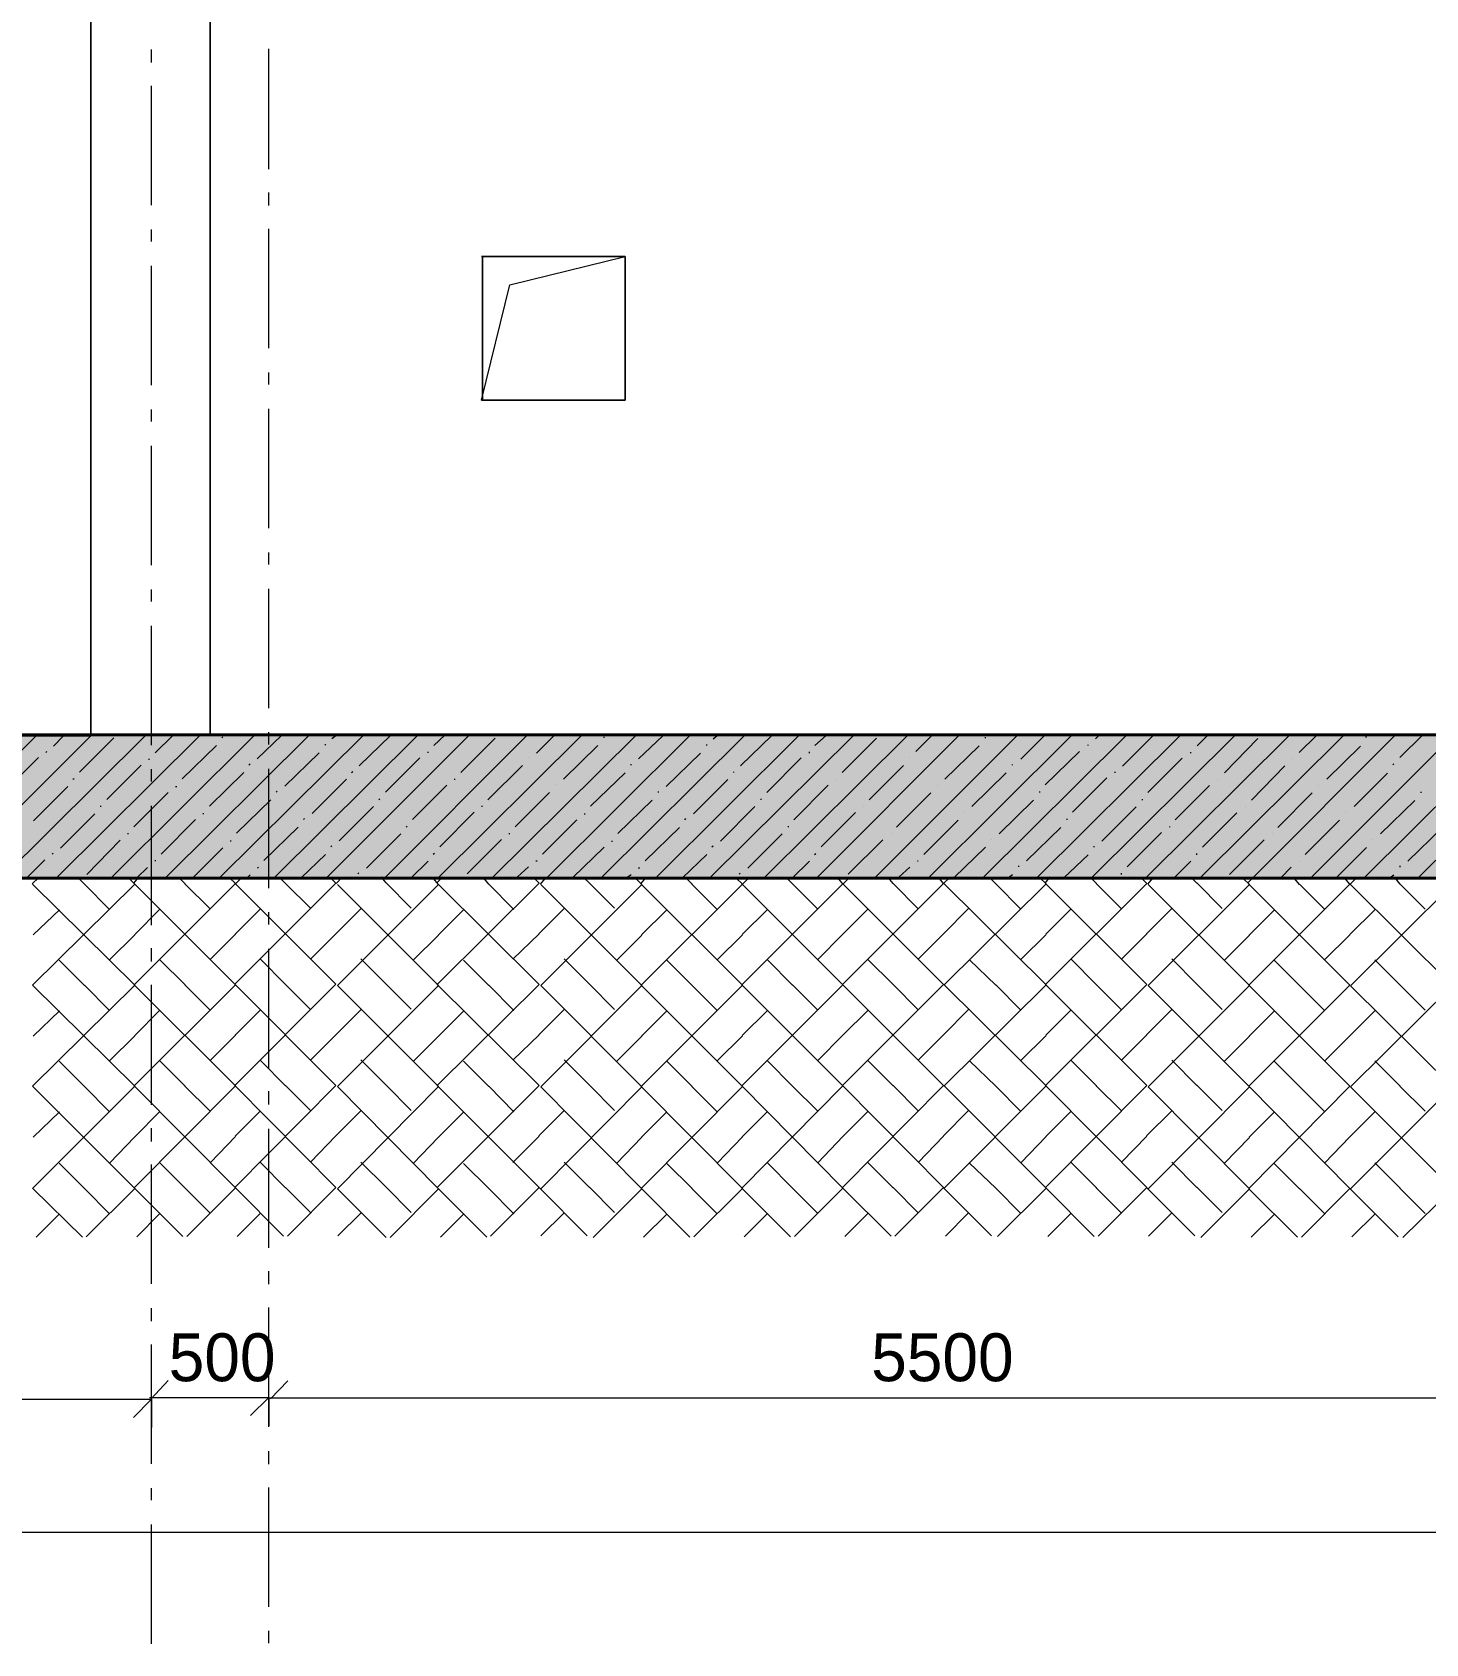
# Model space of a CAD drawing. Header units: millimetres. Extents: x -136833 to 49383, y -8033 to 344618.
# Drawn here: x -44589 to -38753, y -465 to 6284 of the extents above; entities that cross this region are included whole.
import ezdxf

# ---------------------------------------------------------------- set-up
doc = ezdxf.new("R2010")
doc.units = ezdxf.units.MM
doc.layers.add('PDF _Геометрия', color=7, linetype='Continuous', true_color=0x1d1d1d)
doc.layers.add('PDF _Сплошная заливка', color=7, linetype='Continuous', true_color=0xffffff)
doc.layers.add('PDF _Текст', color=7, linetype='Continuous')

msp = doc.modelspace()

# ---------------------------------------------------------------- hatches: boundary and pattern name
at = {"layer": 'PDF _Сплошная заливка', "transparency": 33554559}
h = msp.add_hatch(color=256, dxfattribs=at)
h.paths.add_polyline_path([(-50950.617204525, 2746.152383709788), (-50950.617204525, 3341.472330527752), (-104045.4232660861, 3341.472330527752), (-104045.4232660861, 2746.152383709788)])
h.paths.add_polyline_path([(-26352.24833949412, 3341.472330527752), (-26352.24833949412, 2746.152383709788), (646.2711272356682, 2746.152383709788), (646.2711272356391, 3341.472330527752), (-4602.735479654424, 3341.472330527752), (-4602.735479654424, 3279.519184087328), (-4848.253530621863, 3279.519184087328), (-4848.253530621863, 3341.472330527752)])
h.paths.add_polyline_path([(-26398.81210778105, 2746.152383709788), (-26398.81210778105, 3341.472330527752), (-50899.8203663938, 3341.472330527752), (-50899.8203663938, 2746.152383709788)])

# ---------------------------------------------------------------- linework, layer by layer
at = {"layer": 'PDF _Геометрия', "color": 7, "lineweight": 40}
for points in [[(-50895.0913426615, 2741.559107865566), (-26392.48618753566, 2741.559107865566), (-26392.48618753566, 3338.548201920633), (-26392.48618753566, 6471.571434559274), (-26392.48618753566, 6712.72336577027), (-26392.48618753566, 10721.63180338113), (-26392.48618753566, 10958.66246556773), (-26392.48618753566, 14921.04022111031), (-26392.48618753566, 15162.39054015421), (-26392.48618753566, 18239.98140493974), (-26392.48618753566, 18891.94210039171), (-26392.48618753566, 19209.43993313705), (-26392.48618753566, 19361.79895788339), (-26392.48618753566, 20360.88072006944), (-26642.15583357683, 20360.88072006944)], [(-50648.58882774596, 6474.551244060108), (-26646.93330292027, 6474.551244060108), (-26646.93330292027, 3341.802610487862), (-50648.58882774596, 3341.802610487862)]]:
    msp.add_lwpolyline(points, dxfattribs=at)
at = {"layer": 'PDF _Геометрия', "color": 7, "lineweight": 9}
for points in [[(-50093.03514931026, 3337.304656918729), (-44344.16887984349, 3337.304656918729), (-44344.16887984349, 6469.875838169467), (-44344.16887984349, 3337.304656918729)], [(-43844.0486875358, 3340.305785886131), (-43844.0486875358, 6472.967475586886), (-43844.0486875358, 3340.305785886131), (-44347.88599442034, 3340.305785886131)], [(-43841.98330444616, 3338.62928908969), (-38342.72657215114, 3338.62928908969), (-38342.72657215114, 6470.918230725058), (-38342.72657215114, 3338.62928908969)], [(-44089.72176445888, 6156.348884777167), (-44089.72176445888, 6211.572387875213)], [(-43598.3756106127, 5709.926492222071), (-43598.3756106127, 6213.495369716929)], [(-44089.72176445888, 5559.317845832648), (-44089.72176445888, 6059.031013186467)], [(-43598.3756106127, 5557.644662039386), (-43598.3756106127, 5612.619664988893)], [(-44089.72176445888, 5406.776465676544), (-44089.72176445888, 5457.621813681976)], [(-43598.3756106127, 4960.618274032872), (-43598.3756106127, 5459.790228801828)], [(-42589.11943064867, 5225.830902188219), (-42106.78907215118, 5344.313515420169), (-42708.16421990683, 5344.313515420169), (-42106.78907215118, 5344.313515420169), (-42106.78907215118, 4743.495083229266), (-42708.16421990683, 4743.495083229266), (-42106.78907215118, 4743.495083229266), (-42106.78907215118, 5344.313515420169)], [(-44089.72176445888, 4805.911864071636), (-44089.72176445888, 5305.630373032606)], [(-42707.77538778444, 4743.220838817585), (-42589.36118753579, 5225.781368432138)], [(-43598.3756106127, 4808.336443850188), (-43598.3756106127, 4858.914518576293)], [(-44089.72176445888, 4653.375825522672), (-44089.72176445888, 4704.221173528113)], [(-43598.3756106127, 4206.907762059996), (-43598.3756106127, 4706.632688393608)], [(-44089.72176445888, 4052.511229385124), (-44089.72176445888, 4551.679793372009)], [(-43598.3756106127, 4054.631302935087), (-43598.3756106127, 4105.204006603414)], [(-44089.72176445888, 3899.975190836171), (-44089.72176445888, 3950.820533374253)], [(-43598.3756106127, 3453.750221651776), (-43598.3756106127, 3952.927547478507)], [(-44089.72176445888, 3298.565991331688), (-44089.72176445888, 3798.279158685506)], [(251.0965281952522, 3341.635848157676), (640.3263124645455, 3341.635848157676), (640.3263124645455, 2744.744145094653), (-104032.8002238456, 2744.744145094653)], [(-43598.3756106127, 3300.920790962208), (-43598.3756106127, 3352.046466195195)], [(-44089.72176445888, 3146.569209075159), (-44089.72176445888, 3197.41989868775)], [(-43598.3756106127, 2700.045080736673), (-43598.3756106127, 3199.770007070288)], [(-44089.72176445888, 2545.160009570666), (-44089.72176445888, 3044.878518531646)], [(-43598.3756106127, 2547.76325055399), (-43598.3756106127, 2598.341325280094)], [(-44089.72176445888, 2392.623971021711), (-44089.72176445888, 2447.842137979976)], [(-43598.3756106127, 1946.339939821572), (-43598.3756106127, 2446.059495097409)], [(-44089.72176445888, 1791.759374884165), (-44089.72176445888, 2295.306099431012)], [(-43598.3756106127, 1794.058104141389), (-43598.3756106127, 1849.033107090895)], [(-44089.72176445888, 1639.223336335211), (-44089.72176445888, 1694.441497826106)], [(-43598.3756106127, 1193.182399413362), (-43598.3756106127, 1692.354348684809)], [(-44089.72176445888, 1042.186950316181), (-44089.72176445888, 1541.900117669999)], [(-43598.3756106127, 1040.900563733171), (-43598.3756106127, 1095.875566682676)], [(-44089.72176445888, 885.8173545741984), (-44089.72176445888, 940.4909181655175)], [(-43598.3756106127, 443.8688101663874), (-43598.3756106127, 943.5937364999927)], [(-44089.72176445888, 288.7863156296798), (-44089.72176445888, 788.4994829834986)], [(-44089.72176445888, 559.9650533062841), (-44089.72176445888, 665.4839649030355)], [(-43598.3756106127, 566.4673657890007), (-43598.3756106127, 672.5680439714915)], [(-46591.58189666121, 559.9650533062841), (-44089.72176445888, 559.9650533062841), (-44089.72176445888, 441.3223541786328)], [(-44098.10053694632, 566.4673657890007), (-43598.3756106127, 566.4673657890007), (-43598.3756106127, 448.2711094475662)], [(-43595.96422409578, 564.8167404679634), (-38097.05349522806, 564.8167404679634), (-38097.05349522806, 445.7803627092972)], [(-43598.3756106127, 287.1900517602926), (-43598.3756106127, 342.1650547097988)], [(-44089.72176445888, 136.2449354735745), (-44089.72176445888, 187.0902834790058)], [(-43598.3756106127, -309.8363307487143), (-43598.3756106127, 189.88859558489)], [(-103561.8408001549, 3.167346987033852), (175.3022740030137, 3.167346987033852)], [(-44089.72176445888, -464.6196661313334), (-44089.72176445888, 34.55424493005194)], [(-43598.3756106127, -462.1181609313981), (-43598.3756106127, -410.9924856984208)]]:
    msp.add_lwpolyline(points, dxfattribs=at)
msp.add_lwpolyline([(-42703.42368753577, 5341.031716376709), (-42703.42368753577, 4739.707308394019)], close=True, dxfattribs=at)
at = {"layer": 'PDF _Геометрия', "lineweight": 9}
for points in [[(-45169.35784720746, 2739.865957343939), (-44572.29387984349, 3336.929924707906)], [(-44941.13507852211, 2740.338458240102), (-44344.16887984349, 3337.304656918729)], [(-44717.27544544048, 2740.688025710883), (-44116.04387984349, 3337.542723893682)], [(-44500.69935569423, 3294.528955887433), (-44458.23137984349, 3336.996926293433)], [(-44489.04708678293, 2740.906254287734), (-43887.91887984348, 3338.197576845553)], [(-44391.73900576873, 3184.643603016338), (-44247.65445676658, 3328.722819877611)], [(-44260.81034183806, 2741.53734204698), (-43659.79387984348, 3338.154522100535)], [(-44074.22260453118, 3265.784853329896), (-44001.98137984349, 3338.026078017579)], [(-44032.55981858246, 2742.023095513517), (-43431.66887984348, 3338.50892609799)], [(-43804.86168448375, 2742.355109218798), (-43203.54387984349, 3339.251222912914)], [(-43795.79191349082, 3329.288374903396), (-43791.40445676657, 3333.67582614199)], [(-43647.49488488714, 3241.126463961861), (-43545.73137984348, 3338.490463146706)], [(-43576.59574440069, 2742.524988765686), (-42975.41887984349, 3339.274357988556)], [(-43353.15704458964, 2746.866316052686), (-42756.06791830501, 3343.402694503612)], [(-43334.69987232937, 3326.079721469164), (-43317.60637984348, 3338.762514520319)], [(-43220.51314090179, 3212.263756999072), (-43089.48137984349, 3339.424335396906)], [(-43116.1538024709, 2740.127902822574), (-42519.16887984348, 3337.112825450001)], [(-42907.91736311441, 3297.234222819699), (-42861.35637984348, 3339.914223921897)], [(-42892.31935837795, 2740.316382334099), (-42291.04387984348, 3337.130784764494)], [(-42794.67257625323, 3183.758742984764), (-42650.77945676656, 3327.646434616018)], [(-42664.02663998978, 2740.874362645286), (-42062.91887984348, 3337.509858689294)], [(-42476.9706782412, 3265.145469201067), (-42405.10637984348, 3337.009762028088)], [(-42435.72552982054, 2741.239283830721), (-41834.79387984346, 3338.245853851965)], [(-42207.97580528, 2741.391794988686), (-41606.66887984346, 3338.204063551394)], [(-42194.52945676656, 3328.614642414804), (-42194.52945676656, 3333.080448684829)], [(-42050.19062081989, 3240.346993182379), (-41948.85637984348, 3337.76105395709)], [(-41979.65930563031, 2741.895629344514), (-41378.54387984346, 3339.066376159052)], [(-41751.33441984728, 2742.178526984781), (-41150.41887984346, 3339.139582860341)], [(-41737.56945942109, 3325.480647864869), (-41720.73137984348, 3338.388742119861)], [(-41623.70712681688, 3211.638734151816), (-41492.60637984346, 3338.805193555077)], [(-41523.56509064256, 2742.801562272792), (-40922.29387984348, 3339.544541089997)], [(-41311.29795702784, 3296.685886393841), (-41264.48137984346, 3338.991016319514)], [(-41299.96814305433, 2746.74009481208), (-40702.94291830499, 3343.759774955309)], [(-41198.07132866955, 3183.185520560369), (-41053.90445676654, 3327.352392463389)], [(-41062.89226572352, 2739.922849318195), (-40466.04387984346, 3336.765676392743)], [(-40888.99185718056, 3271.314112414363), (-40817.00541830499, 3343.300551289934)], [(-40839.0872201693, 2740.381188877521), (-40237.91887984346, 3337.550274507138)], [(-40610.71757185808, 2740.582189807484), (-40009.79387984346, 3337.502405800323)], [(-40597.65445676654, 3328.043183994164), (-40597.65445676654, 3332.015856520054)], [(-40449.39213395384, 3239.920730003697), (-40351.98137984346, 3337.337049756329)], [(-40382.92163413398, 2741.088376702645), (-39781.66887984345, 3338.327849731494)], [(-40154.53656899532, 2741.328815694208), (-39553.54387984345, 3338.304043307337)], [(-40136.42094758704, 3324.855394416499), (-40123.85637984346, 3337.419962160086)], [(-40022.81986784801, 3210.720265738645), (-39895.73137984346, 3337.808759467848)], [(-39926.72805730111, 2741.863233387549), (-39325.41887984345, 3338.565818072247)], [(-39710.07464683941, 3296.025374382559), (-39667.60637984346, 3338.493641378506)], [(-39698.32757533502, 2742.117940871191), (-39097.29387984345, 3339.114603154533)], [(-39596.7915010609, 3182.262152461449), (-39457.02945676654, 3326.629945221365)], [(-39474.5903967309, 2746.004245883015), (-38877.94291830499, 3343.233831074355)], [(-39283.43941208154, 3266.934150749384), (-39211.35637984345, 3339.017182987466)], [(-39238.03398599946, 2739.998399198029), (-38641.04387984346, 3336.404936689008)], [(-39014.25693124277, 2739.921790011845), (-38412.91887984345, 3337.18776301607)], [(-39004.82627676708, 3330.420991092439), (-39000.77945676653, 3334.467811092984)], [(-38861.22008600246, 3246.033093762143), (-38763.88041830498, 3343.372755665519)], [(-38785.82561562175, 2740.70177437939), (-38184.79387984345, 3337.651638069977)], [(-44707.63449968187, 3102.411756617153), (-44563.51984138196, 3245.979399180474)], [(-44532.77498035415, 3267.20437924759), (-44528.42368753579, 3271.555666625517)], [(-44102.86819135054, 3239.57783372557), (-44098.49580292041, 3239.57783372557)], [(-43961.40957287513, 3157.658871337941), (-43817.72657215118, 3296.950354479583)], [(-43531.61847211365, 3126.085580421902), (-43387.79868753579, 3265.503493421703)], [(-43361.47657215116, 3297.633534309124), (-43361.47657215116, 3302.047471902325)], [(-43110.58751776232, 3101.345657842306), (-42966.64484138195, 3245.288334222673)], [(-42931.54868753579, 3266.258647986019), (-42931.54868753579, 3270.68829039538)], [(-42510.39484138195, 3246.059100816882), (-42510.39484138195, 3246.059100816882)], [(-42364.86636674067, 3156.508229502689), (-42220.85157215116, 3296.619975962246)], [(-41935.06032491238, 3124.980013270343), (-41790.92368753579, 3264.631040357976)], [(-41764.60157215116, 3296.966063511579), (-41764.60157215116, 3301.452970977004)], [(-41513.44256805134, 3100.553771890972), (-41369.76984138193, 3244.787718036118)], [(-41334.67368753577, 3265.432280080781), (-41334.67368753577, 3269.945789898974)], [(-40913.51984138193, 3245.430429810555), (-40913.51984138193, 3245.430429810555)], [(-40767.67892727356, 3156.161586163774), (-40623.97657215115, 3295.886842875855)], [(-40346.61041248712, 3131.507040306365), (-40202.82272599731, 3271.29954266597)], [(-40167.72657215115, 3296.347036258157), (-40167.72657215115, 3300.343728005003)], [(-39916.77062849843, 3099.915551371373), (-39772.89484138192, 3243.796938839822)], [(-39737.79868753577, 3265.187991200465), (-39737.79868753577, 3269.203156985645)], [(-39316.6448413819, 3244.213637544141), (-39316.6448413819, 3244.213637544141)], [(-39166.9290054812, 3155.448359110928), (-39027.10157215115, 3294.69461190882)], [(-44277.31157898136, 3070.436124798332), (-44133.59195676656, 3214.705415800393)], [(-43847.53041396361, 3043.219154509437), (-43703.66407215118, 3183.24069695281)], [(-43681.73501028576, 3215.088674412941), (-43677.34195676654, 3219.481727932148)], [(-43251.82822128215, 3183.740111201049), (-43247.41407215118, 3188.154260332017)], [(-42680.79131940342, 3069.717291275926), (-42536.71695676656, 3213.786219220631)], [(-42250.98440602029, 3042.760839924368), (-42106.78907215118, 3182.486056712946)], [(-42080.46695676654, 3214.540579463162), (-42080.46695676654, 3219.011982521158)], [(-41650.53907215116, 3183.178400892158), (-41650.53907215116, 3187.105908026949)], [(-41083.62342324681, 3069.208846776536), (-40939.84195676654, 3212.984782850102)], [(-40653.79346770348, 3041.893224707711), (-40509.91407215115, 3181.790627775566)], [(-40483.59195676654, 3213.999545973657), (-40483.59195676654, 3217.98267485921)], [(-40053.66407215115, 3181.995772830326), (-40053.66407215115, 3186.572215743107)], [(-39482.89904379145, 3068.262075435058), (-39342.96695676654, 3212.226283198152)], [(-39052.45396676814, 3041.122637957072), (-38913.03907215114, 3181.11941697684)], [(-38890.76867652121, 3216.324523971635), (-38886.71695676653, 3220.376243726304)], [(-44584.45521161504, 2981.163658190671), (-44440.6833029204, 3124.935566885301)], [(-44418.71807714913, 3157.234939911124), (-44414.36118753579, 3157.234939911124)], [(-43988.8112881455, 3125.567644445978), (-43984.43330292041, 3125.567644445978)], [(-43567.67810708072, 3101.38757453531), (-43563.27945676657, 3105.23840987064)], [(-43417.73860933151, 3011.953534818424), (-43273.73618753579, 3155.406372241733)], [(-42996.70695794636, 2987.508418395962), (-42852.58234138195, 3131.08087692455)], [(-42821.92143227853, 3156.54009275603), (-42817.48618753579, 3156.54009275603)], [(-42396.33234138193, 3132.203626426351), (-42396.33234138193, 3132.203626426351)], [(-41966.40445676654, 3100.414590453574), (-41966.40445676654, 3104.891595897138)], [(-41820.61283807423, 3010.9582473247), (-41676.86118753577, 3154.709897863167)], [(-41399.55850938571, 2986.245626268189), (-41255.70734138193, 3130.658716422743)], [(-41220.61118753577, 3155.873520151935), (-41220.61118753577, 3155.873520151935)], [(-40799.45734138193, 3131.067003835874), (-40799.45734138193, 3131.067003835874)], [(-40232.72425587619, 3017.504056816201), (-40088.76022599731, 3160.893457573798)], [(-39802.88376801694, 2985.600457488471), (-39658.83234138192, 3129.651889862679)], [(-39623.73618753575, 3155.113007824936), (-39623.73618753575, 3155.113007824936)], [(-39202.58234138192, 3130.377868831746), (-39202.58234138192, 3130.377868831746)], [(-44304.66117394407, 3042.861027970043), (-44300.2986875358, 3042.861027970043)], [(-44163.43311711068, 2956.731177064515), (-44019.52945676657, 3100.634831936949)], [(-43733.65125505207, 2929.277870378018), (-43589.60157215118, 3068.930200030873)], [(-43303.85874654941, 2897.761523532491), (-43159.67368753579, 3041.396301139851)], [(-43137.77131807711, 3069.786720834402), (-43133.35157215118, 3073.656018974068)], [(-42707.86452907347, 3042.335913521571), (-42703.42368753577, 3042.335913521571)], [(-42566.34983570752, 2955.619857972005), (-42422.65445676656, 3099.870022230171)], [(-42136.5450271053, 2928.400050556317), (-41992.72657215115, 3068.300209829561)], [(-41706.72947644244, 2896.879105716293), (-41562.79868753579, 3040.809894622959)], [(-41536.47657215116, 3068.767661606783), (-41536.47657215116, 3073.265762662118)], [(-41106.54868753577, 3041.742472637353), (-41106.54868753577, 3041.742472637353)], [(-40969.73866754731, 2955.173395242343), (-40825.77945676654, 3099.132606023121)], [(-40539.90800813341, 2927.564691460008), (-40395.85157215115, 3067.634229509697)], [(-40369.52945676654, 3099.901287080086), (-40369.52945676654, 3103.889310031168)], [(-40110.07762567983, 2895.980956839366), (-39965.92368753576, 3040.134900703772)], [(-39939.60157215114, 3068.158479465083), (-39939.60157215114, 3072.164970720164)], [(-39509.67368753577, 3040.961273437429), (-39509.67368753577, 3040.961273437429)], [(-39373.04360701429, 2954.194793897376), (-39228.90445676653, 3098.333944145129)], [(-38943.19819144887, 2926.733937508755), (-38798.97657215115, 3066.900062218224)], [(-38772.65445676653, 3098.691202959019), (-38772.65445676653, 3103.324918661409)], [(-44470.57745361494, 2866.541867255605), (-44326.62080292043, 3010.493190542392)], [(-44049.55465523996, 2842.418022641369), (-43905.46695676657, 2986.511073765919)], [(-43874.75438494045, 3011.50427538016), (-43870.37080292041, 3011.50427538016)], [(-43453.62120387569, 2987.07940836728), (-43449.21695676657, 2991.483649969748)], [(-42882.27354306076, 2873.06373635255), (-42738.51984138195, 3017.370293101011)], [(-42452.46787498711, 2841.46644307298), (-42308.59195676654, 2985.34236129355)], [(-42277.95774006985, 3010.682832774422), (-42273.49580292041, 3010.682832774422)], [(-41856.82455900508, 2986.225755659138), (-41852.34195676654, 2990.713833610346)], [(-41285.67445072005, 2872.441316419056), (-41141.64484138193, 3016.470925757195)], [(-40855.85391184784, 2841.079160304221), (-40711.71695676654, 2984.645324805927)], [(-40685.39484138193, 3017.208807730559), (-40685.39484138193, 3017.208807730559)], [(-40255.46695676653, 2985.742845012283), (-40255.46695676653, 2989.735767717496)], [(-39688.42453551831, 2871.796169815582), (-39544.7698413819, 3015.450863951969)], [(-39258.58105020043, 2840.065927132905), (-39114.84195676654, 2983.8050205668)], [(-39088.51984138192, 3016.486156264972), (-39088.51984138192, 3016.486156264972)], [(-44190.60427073904, 2928.977949805902), (-44186.2361875358, 2928.977949805902)], [(-43619.21836656143, 2815.283406460382), (-43475.53907215118, 2954.559750834615)], [(-43189.42790532722, 2783.520323391446), (-43045.61118753579, 2927.337041182857)], [(-43023.71441487205, 2955.784143188724), (-43019.28907215116, 2959.652935315081)], [(-42768.39228621095, 2759.116624817537), (-42624.45734138193, 2903.051569646547)], [(-42593.80762586845, 2928.075752692034), (-42589.36118753579, 2928.075752692034)], [(-42022.66236934408, 2814.540000746968), (-41878.66407215118, 2954.05151873747)], [(-41592.84611481061, 2782.737088540855), (-41448.73618753577, 2926.852515719968)], [(-41422.41407215116, 2954.859042302262), (-41422.41407215116, 2958.801842384762)], [(-41171.79039205442, 2758.021831804089), (-41027.58234138193, 2902.229882476578)], [(-40992.48618753577, 2927.552641718808), (-40992.48618753577, 2927.552641718808)], [(-40571.33234138192, 2902.725723825474), (-40571.33234138192, 2902.725723825474)], [(-40425.45467475618, 2813.743843145882), (-40281.78907215115, 2953.417653758203)], [(-40004.37590579189, 2788.741526243378), (-39860.63522599729, 2933.058242900438)], [(-39825.53907215116, 2954.26100289927), (-39825.53907215116, 2958.272393908474)], [(-39395.61118753576, 2926.753576788912), (-39395.61118753576, 2926.753576788912)], [(-38974.45734138192, 2901.951366749391), (-38974.45734138192, 2901.951366749391)], [(-38828.72664475573, 2812.859884345858), (-38684.91407215114, 2952.617728165113)], [(-44506.45415653761, 2842.343820677762), (-44502.10157215118, 2846.696405064201)], [(-44361.08782832224, 2756.364592321633), (-44221.33234138195, 2900.486440374415)], [(-43918.67279286913, 2741.771184818174), (-43791.40445676657, 2869.039520920737)], [(-43760.69748173541, 2897.387732015914), (-43756.3083029204, 2897.387732015914)], [(-43462.90015255701, 2743.125071298266), (-43361.47657215116, 2840.689147560647)], [(-43339.56430067064, 2873.271245053583), (-43335.15445676656, 2877.131874397493)], [(-42909.65751166701, 2841.169742757064), (-42905.22657215118, 2845.600676732879)], [(-42325.74466367431, 2744.564109024984), (-42194.52945676656, 2871.31350407907)], [(-42163.90083686481, 2896.712538184841), (-42159.4333029204, 2896.712538184841)], [(-41866.14041067209, 2742.698982615287), (-41764.60157215116, 2839.750919280806)], [(-41742.76765580004, 2871.985014077886), (-41738.27945676656, 2876.47321311137)], [(-41312.86086679641, 2840.898541980206), (-41308.35157215116, 2844.846236185823)], [(-40728.89704782244, 2743.970917132366), (-40597.65445676654, 2870.674897803735)], [(-40269.32731728491, 2742.105423690103), (-40167.72657215115, 2839.14090622904)], [(-40141.40445676654, 2871.524225458878), (-40141.40445676654, 2875.522053627797)], [(-39711.47657215114, 2839.726391539188), (-39711.47657215114, 2844.319645347104)], [(-39574.53697800297, 2757.353009004738), (-39430.70734138193, 2901.18264562579)], [(-39127.92980775755, 2743.219805999141), (-39000.77945676653, 2869.788814026336)], [(-44609.00551754782, 2745.646745322288), (-44537.19772599734, 2818.001720480942)], [(-44149.36126168948, 2743.850151256208), (-44107.26984138195, 2786.486062227331)], [(-44076.54736753397, 2815.043080468741), (-44072.17368753577, 2815.043080468741)], [(-43646.64057853037, 2783.212634956369), (-43642.24580292041, 2787.612778994589)], [(-43003.54801652352, 2741.218467357728), (-42931.54868753579, 2813.217796345462)], [(-42557.13669668656, 2746.390758599114), (-42510.39484138195, 2788.676864597)], [(-42479.75072266338, 2814.319512250176), (-42475.29868753577, 2814.319512250176)], [(-42049.84393365977, 2782.686262000186), (-42045.3708029204, 2786.602301848873)], [(-41406.81822317551, 2740.687718773496), (-41334.67368753577, 2812.832254413214)], [(-40959.95111157103, 2746.021929796058), (-40913.51984138193, 2787.924531818901)], [(-40882.38985004538, 2813.304021731933), (-40878.42368753577, 2813.304021731933)], [(-40457.26984138193, 2788.749263871418), (-40457.26984138193, 2793.300319217508)], [(-39810.04919876912, 2739.918582620107), (-39737.79868753577, 2812.174696308998)], [(-39358.69305524506, 2744.804633969815), (-39316.6448413819, 2787.432235856541)], [(-39281.54868753576, 2812.478684546898), (-39281.54868753576, 2812.478684546898)], [(-38860.39484138192, 2787.930157947679), (-38860.39484138192, 2792.559562635001)], [(-43689.97399388651, 2742.173163357985), (-43677.34195676654, 2754.80519498529)], [(-43225.50739746561, 2758.854602201648), (-43221.09195676657, 2763.275436572335)], [(-42097.23882734228, 2744.928203342345), (-42080.46695676654, 2757.228665269479)], [(-41628.71075259501, 2758.246561387944), (-41624.21695676656, 2762.180687043684)], [(-40500.65773071651, 2744.124127456832), (-40483.59195676654, 2756.640137628791)], [(-40027.34195676653, 2757.245434136424), (-40027.34195676653, 2761.817579377689)], [(-38903.50024072455, 2742.985117310541), (-38886.71695676653, 2755.71667572732)]]:
    msp.add_lwpolyline(points, dxfattribs=at)
at = {"layer": 'PDF _Геометрия', "color": 28, "lineweight": 9, "true_color": 0x0e0e0e}
for points in [[(-44589.08086011282, 2717.923664384637), (-44563.51984138196, 2742.937667378907)], [(-44587.66982832292, 1442.163632508548), (-44159.91407215119, 1869.924726080198), (-44587.66982832292, 2293.311107480632), (-44159.91407215119, 2716.697488881057), (-44185.04196647851, 2741.825383208375)], [(-44363.14060051816, 1238.942441541495), (-44159.91407215119, 1442.163632508548), (-44587.66982832292, 1869.924726080198), (-44159.91407215119, 2293.311107480632), (-44587.66982832292, 2716.697488881057)], [(-44370.4909952281, 2715.729863490003), (-44396.10767489256, 2740.798336252255)], [(-44265.20253368965, 2610.250333066794), (-44371.06252617128, 2716.110325548433)], [(-44163.67822564334, 2719.725373327577), (-44142.3659952281, 2744.863557903712)], [(-44161.9513247396, 1444.394649708659), (-43738.76022599732, 1871.429040203323), (-44161.9513247396, 2295.172249696868), (-43738.76022599732, 2718.368711082442), (-43764.00696345478, 2743.61544853989)], [(-43941.84907244613, 1240.759055151891), (-43738.76022599732, 1444.394649708659), (-44161.9513247396, 1871.429040203323), (-43738.76022599732, 2295.172249696868), (-44161.9513247396, 2718.368711082442)], [(-44159.91407215119, 2716.697488881057), (-44159.91407215119, 2716.697488881057)], [(-44159.91407215119, 2716.697488881057), (-44159.91407215119, 2716.697488881057)], [(-43949.33714907426, 2717.395652296486), (-43974.52446496664, 2742.582973664846)], [(-43844.0486875358, 2612.240378611018), (-43949.85848517418, 2718.05017076696)], [(-43741.13621527902, 1446.107681480135), (-43317.60637984348, 1873.498900067919), (-43741.13621527902, 2297.028729988727), (-43317.60637984348, 2720.009249141779), (-43342.97196043107, 2745.380217616067)], [(-43520.54719923371, 1242.617545807424), (-43317.60637984348, 1446.107681480135), (-43741.13621527902, 1873.498900067919), (-43317.60637984348, 2297.028729988727), (-43741.13621527902, 2720.009249141779)], [(-43738.76022599732, 2718.368711082442), (-43738.76022599732, 2718.368711082442)], [(-43738.76022599732, 2718.368711082442), (-43738.76022599732, 2718.368711082442)], [(-43737.6922757658, 2717.654516179405), (-43712.43811061271, 2742.908686822991)], [(-43528.18330292041, 2719.059389063158), (-43553.48946194293, 2744.365548085677)], [(-43422.89484138195, 2613.675815167119), (-43528.65462243103, 2719.43021464036)], [(-43317.60637984348, 2720.009249141779), (-43317.60637984348, 2720.009249141779)], [(-43317.60637984348, 2720.009249141779), (-43317.60637984348, 2720.009249141779)], [(-43316.65727274209, 2719.494805631514), (-43291.28426445887, 2744.87320337915)], [(-43311.02080455475, 1440.557055246253), (-42887.6784952281, 1868.331165134115), (-43311.02080455475, 2291.668060804747), (-42887.6784952281, 2715.01036459029), (-42908.73359982425, 2739.945320642674)], [(-43091.03799510341, 1237.197555370944), (-42887.6784952281, 1440.557055246253), (-43311.02080455475, 1868.331165134115), (-42887.6784952281, 2291.668060804747), (-43311.02080455475, 2715.01036459029)], [(-43107.02945676656, 2721.219787938881), (-43128.03342695285, 2746.650190599935)], [(-43001.7409952281, 2615.599535963204), (-43107.44021102431, 2721.298751759406)], [(-42895.62226971835, 2721.267717289352), (-42870.13041830501, 2746.759568702701)], [(-42894.06447904733, 1445.560059856355), (-42466.52464907424, 1873.105328728837), (-42894.06447904733, 2296.747210278915), (-42466.52464907424, 2719.83457460171), (-42492.13039182064, 2745.440317348105)], [(-42669.71792272927, 1242.366786201327), (-42466.52464907424, 1445.560059856355), (-42894.06447904733, 1873.105328728837), (-42466.52464907424, 2296.747210278915), (-42894.06447904733, 2719.83457460171)], [(-42887.6784952281, 2715.01036459029), (-42887.6784952281, 2715.01036459029)], [(-42887.6784952281, 2715.01036459029), (-42887.6784952281, 2715.01036459029)], [(-42677.10157215116, 2715.628831129908), (-42698.20576578077, 2741.180578588933)], [(-42571.81311061271, 2610.314119788131), (-42677.46222281187, 2715.963231987283)], [(-42466.52464907424, 2719.83457460171), (-42466.52464907424, 2719.83457460171)], [(-42466.52464907424, 2719.83457460171), (-42466.52464907424, 2719.83457460171)], [(-42461.36195248185, 2715.820831552705), (-42440.20253368963, 2741.43944247184)], [(-42460.01179672559, 1440.513807069206), (-42036.59676445887, 1867.839791420635), (-42460.01179672559, 2291.254823687373), (-42036.59676445887, 2714.669855954099), (-42061.76668172526, 2739.8397732205)], [(-42239.63300637808, 1236.91495597264), (-42036.59676445887, 1440.513807069206), (-42460.01179672559, 1867.839791420635), (-42036.59676445887, 2291.254823687373), (-42460.01179672559, 2714.669855954099)], [(-42255.94772599732, 2720.944636541383), (-42281.61289030878, 2746.053996793861)], [(-42150.65926445885, 2615.3761478674), (-42256.24284470936, 2720.959728117919)], [(-42040.30628439492, 2717.33619494412), (-42019.04868753579, 2743.068214110667)], [(-42038.5640139046, 1441.961543395942), (-41615.44291830501, 1869.576859727525), (-42038.5640139046, 2293.263163411283), (-41615.44291830501, 2716.38425901089), (-41640.72910503813, 2741.67044574402)], [(-41818.85733842626, 1239.11233135884), (-41615.44291830501, 1441.961543395942), (-42038.5640139046, 1869.576859727525), (-41615.44291830501, 2293.263163411283), (-42038.5640139046, 2716.38425901089)], [(-42036.59676445887, 2714.669855954099), (-42036.59676445887, 2714.669855954099)], [(-42036.59676445887, 2714.669855954099), (-42036.59676445887, 2714.669855954099)], [(-41826.01984138193, 2715.694050804043), (-41851.2478933817, 2740.922102803807)], [(-41720.73137984348, 2609.862265815554), (-41826.81347574558, 2715.944356104969)], [(-41617.66334214879, 1443.769964006783), (-41194.28907215116, 1871.664640600121), (-41617.66334214879, 2295.038910597762), (-41194.28907215116, 2717.845373604453), (-41215.17663691081, 2743.247829804312)], [(-41397.50872175003, 1240.550314407915), (-41194.28907215116, 1443.769964006783), (-41617.66334214879, 1871.664640600121), (-41194.28907215116, 2295.038910597762), (-41617.66334214879, 2717.845373604453)], [(-41615.44291830501, 2716.38425901089), (-41615.44291830501, 2716.38425901089)], [(-41615.44291830501, 2716.38425901089), (-41615.44291830501, 2716.38425901089)], [(-41614.41425649519, 2715.544921802676), (-41589.1208029204, 2740.838375377475)], [(-41404.8659952281, 2717.293758956132), (-41430.21031669459, 2742.638080422626)], [(-41299.57753368962, 2611.747789208216), (-41405.58081419027, 2717.756578553489)], [(-41196.17677197637, 1445.905852811692), (-40773.13522599732, 1872.918089821155), (-41196.17677197637, 2296.53004169796), (-40773.13522599732, 2719.57159334785), (-40794.11839513462, 2745.090319014439)], [(-40976.1497599334, 1242.32091864869), (-40773.13522599732, 1445.905852811692), (-41196.17677197637, 1872.918089821155), (-40773.13522599732, 2296.53004169796), (-41196.17677197637, 2719.57159334785)], [(-41194.28907215116, 2717.845373604453), (-41194.28907215116, 2717.845373604453)], [(-41194.28907215116, 2717.845373604453), (-41194.28907215116, 2717.845373604453)], [(-41193.37667980808, 2717.195958332767), (-41167.96695676656, 2742.605681374295)], [(-40983.71214907423, 2719.17504124344), (-41004.64751602271, 2744.635632176664)], [(-40878.42368753577, 2613.352923506677), (-40984.348483245, 2719.277719215916)], [(-40773.13522599732, 2719.57159334785), (-40773.13522599732, 2719.57159334785)], [(-40773.13522599732, 2719.57159334785), (-40773.13522599732, 2719.57159334785)], [(-40772.33910312095, 2719.111292585822), (-40746.8131106127, 2744.637285094082)], [(-40770.49763161317, 1443.550486169953), (-40343.20734138192, 1871.408274878661), (-40770.49763161317, 2294.709405749124), (-40343.20734138192, 2718.016108484969), (-40368.84475879579, 2743.0804669504)], [(-40546.59863048674, 1240.726689845388), (-40343.20734138192, 1443.550486169953), (-40770.49763161317, 1871.408274878661), (-40343.20734138192, 2294.709405749124), (-40770.49763161317, 2718.016108484969)], [(-40553.78426445885, 2717.201286494118), (-40579.36354713935, 2742.214363226066)], [(-40448.49580292038, 2611.662558345558), (-40554.34142470105, 2717.513739983534)], [(-40346.74401324741, 2720.679000836749), (-40325.65926445885, 2746.321262811737)], [(-40345.5585683758, 1445.680806215373), (-39922.05349522807, 1873.193130149543), (-40345.5585683758, 2296.122545442032), (-39922.05349522807, 2719.627618589743), (-39947.23711566502, 2744.811233303638)], [(-40125.22146950838, 1242.512831935056), (-39922.05349522807, 1445.680806215373), (-40345.5585683758, 1873.193130149543), (-39922.05349522807, 2296.122545442032), (-40345.5585683758, 2719.627618589743)], [(-40343.20734138192, 2718.016108484969), (-40343.20734138192, 2718.016108484969)], [(-40343.20734138192, 2718.016108484969), (-40343.20734138192, 2718.016108484969)], [(-40132.63041830501, 2719.016203649025), (-40157.75719084028, 2744.137397394431)], [(-40027.34195676653, 2613.186444408363), (-40133.09872587932, 2718.943213521153)], [(-39922.05349522807, 2719.627618589743), (-39922.05349522807, 2719.627618589743)], [(-39922.05349522807, 2719.627618589743), (-39922.05349522807, 2719.627618589743)], [(-39916.91372476754, 2715.537488632698), (-39895.73137984346, 2740.722622068065)], [(-39915.2804885933, 1440.447038707846), (-39492.12561061268, 1867.633252986144), (-39915.2804885933, 2291.360824691813), (-39492.12561061268, 2714.521319853276), (-39517.42529551552, 2739.815387575248)], [(-39695.07892626841, 1236.921029327067), (-39492.12561061268, 1440.447038707846), (-39915.2804885933, 1867.633252986144), (-39492.12561061268, 2291.360824691813), (-39915.2804885933, 2714.521319853276)], [(-39711.47657215114, 2720.419540327296), (-39736.71704048973, 2745.660002929925)], [(-39606.18811061268, 2614.861719931328), (-39711.85087973082, 2721.096485740668)], [(-39499.88195591758, 2720.33605285746), (-39474.5775336896, 2746.213276046466)], [(-39494.29683946978, 1441.817441946606), (-39070.97176445882, 1869.761589113273), (-39494.29683946978, 2293.086664124227), (-39070.97176445882, 2716.411733359925), (-39092.3413346225, 2741.825114066079)], [(-39274.26187128483, 1238.527329345346), (-39070.97176445882, 1441.817441946606), (-39494.29683946978, 1869.761589113273), (-39070.97176445882, 2293.086664124227), (-39494.29683946978, 2716.411733359925)], [(-39492.12561061268, 2714.521319853276), (-39492.12561061268, 2714.521319853276)], [(-39492.12561061268, 2714.521319853276), (-39492.12561061268, 2714.521319853276)], [(-39281.54868753576, 2715.098577763693), (-39302.87045551058, 2740.449480765631)], [(-39176.26022599731, 2609.807319671111), (-39281.82806270909, 2715.949780355507)], [(-39070.97176445882, 2716.411733359925), (-39070.97176445882, 2716.411733359925)], [(-39070.97176445882, 2716.411733359925), (-39070.97176445882, 2716.411733359925)], [(-39070.07013576808, 2715.547676300629), (-39044.64964907421, 2740.968162994498)], [(-39068.62522146117, 1439.849475315271), (-38641.04387984346, 1867.430816933004), (-39068.62522146117, 2290.949885479485), (-38641.04387984346, 2714.468954025974), (-38666.57332501552, 2739.998399198029)], [(-38848.74114104545, 1236.792387655997), (-38641.04387984346, 1439.849475315271), (-39068.62522146117, 1867.430816933004), (-38641.04387984346, 2290.949885479485), (-39068.62522146117, 2714.468954025974)], [(-38860.39484138192, 2716.736746911773), (-38881.8122137344, 2742.206975519591)], [(-38755.10637984343, 2611.710968242584), (-38861.14704068159, 2717.174425650078)], [(-44585.74268941283, 2503.795139726778), (-44475.77945676657, 2609.404501862212)], [(-44160.18607735827, 2505.270107832138), (-44054.62561061271, 2611.380730659993)], [(-43739.53089299006, 2507.315139027108), (-43633.47176445887, 2612.826881523369)], [(-43318.32574340233, 2508.775450563619), (-43212.31791830502, 2614.7832811821)], [(-42888.34627510542, 2503.580902468629), (-42782.39003368962, 2609.537143884408)], [(-42467.13075749803, 2508.781618713188), (-42361.23618753577, 2614.676188675433)], [(-42037.14622789111, 2503.41066051466), (-41931.3083029204, 2609.248585485378)], [(-41615.91486578919, 2504.938045947166), (-41510.15445676656, 2610.698454969815)], [(-41194.68382168857, 2506.765745309712), (-41089.00061061271, 2612.44895638558)], [(-40773.442089177, 2508.866008525588), (-40667.84676445885, 2614.461333243754)], [(-40344.0047868041, 2506.530994210226), (-40237.91887984346, 2612.616901170853)], [(-39922.76080115068, 2508.514690603456), (-39816.76503368962, 2614.510458064517)], [(-39492.74753435544, 2503.185971082546), (-39386.83714907421, 2609.096350607896)], [(-39071.48755169533, 2504.874020523545), (-38965.68330292037, 2610.67826929851)], [(-44265.89937980594, 2399.29107773546), (-44159.91407215119, 2504.726873571554)], [(-43844.69468908211, 2401.106707292755), (-43738.76022599732, 2506.494427758454)], [(-43423.49018291668, 2402.363216779441), (-43317.60637984348, 2508.247025367368)], [(-42993.51136434649, 2397.506343579141), (-42887.6784952281, 2503.339212697522)], [(-42576.74895580525, 2402.519051359618), (-42466.52464907424, 2508.290892440312)], [(-42142.31260396387, 2396.970663192385), (-42036.59676445887, 2502.681038028712)], [(-41721.08189158865, 2398.902136694937), (-41615.44291830501, 2504.541104359429)], [(-41299.85149091034, 2400.595814201463), (-41194.28907215116, 2506.15823860563)], [(-40879.18081402326, 2402.575635394719), (-40773.13522599732, 2508.050817522905)], [(-40449.17310575255, 2400.68073628794), (-40343.20734138192, 2506.079007878315)], [(-40027.92976351501, 2401.998813728957), (-39922.05349522807, 2507.875082015883)], [(-39597.91714013563, 2397.152354214747), (-39492.12561061268, 2502.943883737681)], [(-39176.65780720221, 2398.77270109234), (-39070.97176445882, 2504.464386259969)], [(-44370.4909952281, 2292.253596910098), (-44476.22567253665, 2397.98294944041)], [(-43949.33714907426, 2294.104328671575), (-44055.02228126623, 2399.789455387571)], [(-43528.18330292041, 2295.968312508748), (-43633.81906194543, 2401.60407153375)], [(-43107.02945676656, 2297.804401170843), (-43212.60530026535, 2403.380244669649)], [(-42677.10157215116, 2292.416837068337), (-42783.18118586435, 2397.943220385939)], [(-42255.94772599732, 2297.431250805049), (-42361.96502484113, 2403.448549648844)], [(-41826.01984138193, 2292.423400585784), (-41931.97985181834, 2397.824979681821)], [(-41404.8659952281, 2293.760883007832), (-41510.74783998974, 2399.642727769483)], [(-40983.71214907423, 2295.395443348135), (-41089.51615246678, 2401.199446740688)], [(-40553.78426445885, 2293.722051005675), (-40664.06161679249, 2399.447530196338)], [(-40132.63041830501, 2295.323985880622), (-40238.26768824365, 2401.530035431238)], [(-39711.47657215114, 2297.106784370467), (-39817.02048551098, 2403.222051005673)], [(-39281.54868753576, 2292.140840086612), (-39387.57792857528, 2397.59047076681)], [(-38860.39484138192, 2293.623493482078), (-38966.31729618848, 2399.545942500449)], [(-43844.0486875358, 2188.995837207501), (-43949.85848517418, 2294.810991178335)], [(-43738.76022599732, 2295.172249696868), (-43738.76022599732, 2295.172249696868)], [(-43738.76022599732, 2295.172249696868), (-43738.76022599732, 2295.172249696868)], [(-43422.89484138195, 2190.636679954182), (-43528.65462243103, 2296.396466511548)], [(-43317.60637984348, 2297.028729988727), (-43317.60637984348, 2297.028729988727)], [(-43317.60637984348, 2297.028729988727), (-43317.60637984348, 2297.028729988727)], [(-43001.7409952281, 2192.240607075754), (-43107.44021102431, 2297.939822871956)], [(-42466.52464907424, 2296.747210278915), (-42466.52464907424, 2296.747210278915)], [(-42466.52464907424, 2296.747210278915), (-42466.52464907424, 2296.747210278915)], [(-42150.65926445885, 2191.934389747629), (-42256.24284470936, 2298.074417472976)], [(-41194.28907215116, 2295.038910597762), (-41194.28907215116, 2295.038910597762)], [(-41194.28907215116, 2295.038910597762), (-41194.28907215116, 2295.038910597762)], [(-40878.42368753577, 2190.223485512016), (-40984.348483245, 2296.148286885628)], [(-40773.13522599732, 2296.53004169796), (-40773.13522599732, 2296.53004169796)], [(-40773.13522599732, 2296.53004169796), (-40773.13522599732, 2296.53004169796)], [(-40343.20734138192, 2294.709405749124), (-40343.20734138192, 2294.709405749124)], [(-40343.20734138192, 2294.709405749124), (-40343.20734138192, 2294.709405749124)], [(-40027.34195676653, 2190.159367957202), (-40133.09872587932, 2295.916137069992)], [(-39922.05349522807, 2296.122545442032), (-39922.05349522807, 2296.122545442032)], [(-39922.05349522807, 2296.122545442032), (-39922.05349522807, 2296.122545442032)], [(-39606.18811061268, 2191.644257111712), (-39711.85087973082, 2297.879022921064)], [(-44265.20253368965, 2186.821030774957), (-44371.06252617128, 2292.675692167523)], [(-44159.91407215119, 2293.311107480632), (-44159.91407215119, 2293.311107480632)], [(-44159.91407215119, 2293.311107480632), (-44159.91407215119, 2293.311107480632)], [(-42887.6784952281, 2291.668060804747), (-42887.6784952281, 2291.668060804747)], [(-42887.6784952281, 2291.668060804747), (-42887.6784952281, 2291.668060804747)], [(-42571.81311061271, 2187.163797180093), (-42677.46222281187, 2292.812909379246)], [(-42036.59676445887, 2291.254823687373), (-42036.59676445887, 2291.254823687373)], [(-42036.59676445887, 2291.254823687373), (-42036.59676445887, 2291.254823687373)], [(-41720.73137984348, 2186.668488135962), (-41826.81347574558, 2292.745100436831)], [(-41615.44291830501, 2293.263163411283), (-41615.44291830501, 2293.263163411283)], [(-41615.44291830501, 2293.263163411283), (-41615.44291830501, 2293.263163411283)], [(-41299.57753368962, 2188.296326902318), (-41405.58081419027, 2294.299607402968)], [(-40448.49580292038, 2188.274505674893), (-40554.34142470105, 2294.12013314629)], [(-39492.12561061268, 2291.360824691813), (-39492.12561061268, 2291.360824691813)], [(-39492.12561061268, 2291.360824691813), (-39492.12561061268, 2291.360824691813)], [(-39176.26022599731, 2186.375458420741), (-39281.82806270909, 2292.523555218536)], [(-39070.97176445882, 2293.086664124227), (-39070.97176445882, 2293.086664124227)], [(-39070.97176445882, 2293.086664124227), (-39070.97176445882, 2293.086664124227)], [(-38755.10637984343, 2188.125534115296), (-38861.14704068159, 2294.1661891588)], [(-44585.74268941283, 2080.278532236171), (-44475.77945676657, 2185.882575904233)], [(-44160.18607735827, 2081.933277865589), (-44054.62561061271, 2188.038556982679)], [(-43739.53089299006, 2083.620652973829), (-43633.47176445887, 2189.685150459179)], [(-43318.32574340233, 2085.854852445037), (-43212.31791830502, 2191.307323646445)], [(-42888.34627510542, 2080.303098270818), (-42782.39003368962, 2186.25934523416)], [(-42467.13075749803, 2085.203338864197), (-42361.23618753577, 2191.097908826442)], [(-42037.14622789111, 2080.06990819066), (-41931.3083029204, 2185.907833161375)], [(-41615.91486578919, 2081.890924884859), (-41510.15445676656, 2187.651333907507)], [(-41194.68382168857, 2083.475475918342), (-41089.00061061271, 2189.153165527888)], [(-40773.442089177, 2085.337046016989), (-40667.84676445885, 2190.937917444885)], [(-40344.0047868041, 2083.318060577251), (-40237.91887984346, 2189.40397324155)], [(-39922.76080115068, 2085.102330618701), (-39816.76503368962, 2191.098098079771)], [(-39492.74753435544, 2080.129019837855), (-39386.83714907421, 2185.460438730582)], [(-39071.48755169533, 2081.651388252015), (-38965.68330292037, 2187.455637026979)], [(-44265.89937980594, 1975.904696335035), (-44159.91407215119, 2081.340492171129)], [(-43844.69468908211, 1977.368865931422), (-43738.76022599732, 2083.303323527311)], [(-43423.49018291668, 1979.382703141114), (-43317.60637984348, 2085.266506214316)], [(-42993.51136434649, 1974.164034252496), (-42887.6784952281, 2079.996903370879)], [(-42576.74895580525, 1978.87716980954), (-42466.52464907424, 2085.203528117517)], [(-42142.31260396387, 1973.555625332335), (-42036.59676445887, 2079.828609346024)], [(-41721.08189158865, 1975.781041095331), (-41615.44291830501, 2081.420014378985)], [(-41299.85149091034, 1977.221544203815), (-41194.28907215116, 2083.351775598937)], [(-40879.18081402326, 1978.963677847089), (-40773.13522599732, 2085.009271543849)], [(-40449.17310575255, 1977.379605417479), (-40343.20734138192, 2082.777877007852)], [(-40027.92976351501, 1979.069398436478), (-39922.05349522807, 2084.945666723404)], [(-39597.91714013563, 1973.419165328217), (-39492.12561061268, 2079.210689101738)], [(-39176.65780720221, 1975.447631856642), (-39070.97176445882, 2081.133668824762)], [(-44370.4909952281, 1868.777335780326), (-44476.22567253665, 1975.054895212842)], [(-43949.33714907426, 1870.807649549074), (-44055.02228126623, 1976.498131762651)], [(-43528.18330292041, 1872.32920650355), (-43633.81906194543, 1978.513000481152)], [(-43107.02945676656, 1874.389014402806), (-43212.60530026535, 1979.964857901611)], [(-42677.10157215116, 1869.199411175049), (-42783.18118586435, 1974.72579449265)], [(-42255.94772599732, 1873.923311009939), (-42361.96502484113, 1979.940609853736)], [(-41826.01984138193, 1868.59431902714), (-41931.97985181834, 1974.554329463553)], [(-41404.8659952281, 1870.789017695389), (-41510.74783998974, 1976.676364990811)], [(-40983.71214907423, 1872.184946239265), (-41089.51615246678, 1977.988949631818)], [(-40553.78426445885, 1870.242815517239), (-40664.06161679249, 1975.968294707895)], [(-40132.63041830501, 1872.206126514052), (-40238.26768824365, 1977.843396452706)], [(-39711.47657215114, 1873.794028413638), (-39817.02048551098, 1979.909295048844)], [(-39281.54868753576, 1868.609121852775), (-39387.57792857528, 1974.638362892282)], [(-38860.39484138192, 1870.504585006424), (-38966.31729618848, 1976.427034024805)], [(-44265.20253368965, 1763.386397394047), (-44371.06252617128, 1869.246384419092)], [(-44159.91407215119, 1869.924726080198), (-44159.91407215119, 1869.924726080198)], [(-44159.91407215119, 1869.924726080198), (-44159.91407215119, 1869.924726080198)], [(-43844.0486875358, 1765.20520208317), (-43949.85848517418, 1871.014994239112)], [(-43738.76022599732, 1871.429040203323), (-43738.76022599732, 1871.429040203323)], [(-43738.76022599732, 1871.429040203323), (-43738.76022599732, 1871.429040203323)], [(-43422.89484138195, 1767.054253450474), (-43528.65462243103, 1872.81404000784)], [(-43317.60637984348, 1873.498900067919), (-43317.60637984348, 1873.498900067919)], [(-43317.60637984348, 1873.498900067919), (-43317.60637984348, 1873.498900067919)], [(-43001.7409952281, 1768.881678188304), (-43107.44021102431, 1874.580893984506)], [(-42887.6784952281, 1868.331165134115), (-42887.6784952281, 1868.331165134115)], [(-42887.6784952281, 1868.331165134115), (-42887.6784952281, 1868.331165134115)], [(-42571.81311061271, 1763.454162611609), (-42677.46222281187, 1869.657154182664)], [(-42466.52464907424, 1873.105328728837), (-42466.52464907424, 1873.105328728837)], [(-42466.52464907424, 1873.105328728837), (-42466.52464907424, 1873.105328728837)], [(-42150.65926445885, 1769.049084689014), (-42256.24284470936, 1874.632664939524)], [(-42036.59676445887, 1867.839791420635), (-42036.59676445887, 1867.839791420635)], [(-42036.59676445887, 1867.839791420635), (-42036.59676445887, 1867.839791420635)], [(-41720.73137984348, 1763.469226855129), (-41826.81347574558, 1868.986764399783)], [(-41615.44291830501, 1869.576859727525), (-41615.44291830501, 1869.576859727525)], [(-41615.44291830501, 1869.576859727525), (-41615.44291830501, 1869.576859727525)], [(-41299.57753368962, 1765.40651301605), (-41405.58081419027, 1870.848139458539)], [(-41194.28907215116, 1871.664640600121), (-41194.28907215116, 1871.664640600121)], [(-41194.28907215116, 1871.664640600121), (-41194.28907215116, 1871.664640600121)], [(-40878.42368753577, 1767.099587269739), (-40984.348483245, 1873.018848890958)], [(-40773.13522599732, 1872.918089821155), (-40773.13522599732, 1872.918089821155)], [(-40773.13522599732, 1872.918089821155), (-40773.13522599732, 1872.918089821155)], [(-40448.49580292038, 1764.880898837649), (-40554.34142470105, 1870.732080475615)], [(-40343.20734138192, 1871.408274878661), (-40343.20734138192, 1871.408274878661)], [(-40343.20734138192, 1871.408274878661), (-40343.20734138192, 1871.408274878661)], [(-40027.34195676653, 1766.557283377514), (-40133.09872587932, 1872.314052490306)], [(-39922.05349522807, 1873.193130149543), (-39922.05349522807, 1873.193130149543)], [(-39922.05349522807, 1873.193130149543), (-39922.05349522807, 1873.193130149543)], [(-39606.18811061268, 1768.432410378628), (-39711.85087973082, 1874.089569152652)], [(-39492.12561061268, 1867.633252986144), (-39492.12561061268, 1867.633252986144)], [(-39492.12561061268, 1867.633252986144), (-39492.12561061268, 1867.633252986144)], [(-39176.26022599731, 1763.523857256373), (-39281.82806270909, 1869.091693968164)], [(-39070.97176445882, 1869.761589113273), (-39070.97176445882, 1869.761589113273)], [(-39070.97176445882, 1869.761589113273), (-39070.97176445882, 1869.761589113273)], [(-38755.10637984343, 1765.117297624019), (-38861.14704068159, 1870.575093674722)], [(-44585.74268941283, 1656.76193018924), (-44475.77945676657, 1762.913531032799)], [(-44160.18607735827, 1658.591109657783), (-44054.62561061271, 1764.70172701613)], [(-43739.53089299006, 1660.478921909648), (-43633.47176445887, 1766.543419394996)], [(-43318.32574340233, 1662.378900430559), (-43212.31791830502, 1767.83676582952)], [(-42888.34627510542, 1657.025299620561), (-42782.39003368962, 1762.428954056621)], [(-42467.13075749803, 1662.180219658337), (-42361.23618753577, 1768.074789620589)], [(-42037.14622789111, 1656.729155866657), (-41931.3083029204, 1762.561609857833)], [(-41615.91486578919, 1658.283436609022), (-41510.15445676656, 1764.043845631669)], [(-41194.68382168857, 1660.179685060651), (-41089.00061061271, 1765.862896136518)], [(-40773.442089177, 1661.813624540823), (-40667.84676445885, 1767.98001056074)], [(-40344.0047868041, 1660.10513264796), (-40237.91887984346, 1765.622903412469)], [(-39922.76080115068, 1661.689970633955), (-39816.76503368962, 1767.685738095025)], [(-39492.74753435544, 1656.498725696377), (-39386.83714907421, 1762.403487485891)], [(-39071.48755169533, 1658.428755980495), (-38965.68330292037, 1764.23299897374)], [(-44265.89937980594, 1548.1489401633), (-44159.91407215119, 1657.954110770705)], [(-43844.69468908211, 1549.782364685468), (-43738.76022599732, 1660.106862141735)], [(-43423.49018291668, 1551.991484553339), (-43317.60637984348, 1661.736676293501)], [(-42993.51136434649, 1546.389929905737), (-42887.6784952281, 1656.660007700238)], [(-42576.74895580525, 1551.331900937051), (-42466.52464907424, 1661.56164656744)], [(-42142.31260396387, 1546.224181905533), (-42036.59676445887, 1656.413577079295)], [(-41721.08189158865, 1548.165724763748), (-41615.44291830501, 1658.298918779378)], [(-41299.85149091034, 1549.900195401907), (-41194.28907215116, 1659.977505601298)], [(-40879.18081402326, 1551.381040610703), (-40773.13522599732, 1661.39731399621)], [(-40449.17310575255, 1549.516256237791), (-40343.20734138192, 1659.471174272007)], [(-40027.92976351501, 1551.557074502308), (-39922.05349522807, 1661.440593575692)], [(-39597.91714013563, 1546.23856823078), (-39492.12561061268, 1656.050193940267)], [(-39176.65780720221, 1547.503478914728), (-39070.97176445882, 1657.808599589064)], [(-43107.02945676656, 1447.097792746564), (-43212.60530026535, 1552.679036753771)], [(-42255.94772599732, 1446.502931137741), (-42361.96502484113, 1552.520229981538)], [(-44370.4909952281, 1441.484914547765), (-44476.22567253665, 1547.219591856302)], [(-43949.33714907426, 1443.136618608317), (-44055.02228126623, 1548.821750800281)], [(-43528.18330292041, 1444.837763046032), (-43633.81906194543, 1551.021551521821)], [(-42677.10157215116, 1441.539857730027), (-42783.18118586435, 1547.066241047628)], [(-41826.01984138193, 1441.398211948887), (-41931.97985181834, 1546.794308148305)], [(-41404.8659952281, 1442.751588483486), (-41510.74783998974, 1548.638935778917)], [(-40983.71214907423, 1445.012809470744), (-41089.51615246678, 1550.816812863298)], [(-40553.78426445885, 1442.783472065136), (-40664.06161679249, 1548.514504802272)], [(-40132.63041830501, 1444.515703672024), (-40238.26768824365, 1550.152973610678)], [(-39711.47657215114, 1446.464981693483), (-39817.02048551098, 1552.003291020065)], [(-39281.54868753576, 1441.042644551607), (-39387.57792857528, 1547.071879828777)], [(-38860.39484138192, 1442.761921101229), (-38966.31729618848, 1548.684370119609)], [(-44379.26503368965, 1238.50235716423), (-44586.89239499412, 1441.771112214222)], [(-44265.20253368965, 1336.136412142995), (-44371.06252617128, 1441.996404624645)], [(-43958.1111875358, 1240.212607139199), (-44161.2475229284, 1443.354292027524)], [(-44159.91407215119, 1442.163632508548), (-44159.91407215119, 1442.163632508548)], [(-44159.91407215119, 1442.163632508548), (-44159.91407215119, 1442.163632508548)], [(-43844.0486875358, 1338.127248109659), (-43949.85848517418, 1443.937040265601)], [(-43536.95734138196, 1241.988290170225), (-43739.95629216547, 1445.535216786558)], [(-43738.76022599732, 1444.394649708659), (-43738.76022599732, 1444.394649708659)], [(-43738.76022599732, 1444.394649708659), (-43738.76022599732, 1444.394649708659)], [(-43422.89484138195, 1339.609585068617), (-43528.65462243103, 1445.369371625983)], [(-43317.60637984348, 1446.107681480135), (-43317.60637984348, 1446.107681480135)], [(-43317.60637984348, 1446.107681480135), (-43317.60637984348, 1446.107681480135)], [(-43107.02945676656, 1236.496708863143), (-43310.44568656824, 1439.912938664826)], [(-43001.7409952281, 1341.647797598734), (-43107.44021102431, 1447.352420214186)], [(-42685.87561061271, 1238.292473651262), (-42889.13087637685, 1441.553165167202)], [(-42887.6784952281, 1440.557055246253), (-42887.6784952281, 1440.557055246253)], [(-42887.6784952281, 1440.557055246253), (-42887.6784952281, 1440.557055246253)], [(-42571.81311061271, 1335.851113597481), (-42677.46222281187, 1442.059532196606)], [(-42264.72176445887, 1243.920471883553), (-42467.8111775679, 1447.0044339974)], [(-42466.52464907424, 1445.560059856355), (-42466.52464907424, 1445.560059856355)], [(-42466.52464907424, 1445.560059856355), (-42466.52464907424, 1445.560059856355)], [(-42150.65926445885, 1341.139367688454), (-42256.24284470936, 1447.279395413801)], [(-41834.79387984346, 1238.349037177727), (-42037.72114980637, 1441.276307140634)], [(-42036.59676445887, 1440.513807069206), (-42036.59676445887, 1440.513807069206)], [(-42036.59676445887, 1440.513807069206), (-42036.59676445887, 1440.513807069206)], [(-41720.73137984348, 1335.780911108131), (-41826.81347574558, 1441.863001397546)], [(-41413.64003368962, 1239.827915162038), (-41616.9361785629, 1443.129562043198)], [(-41615.44291830501, 1441.961543395942), (-41615.44291830501, 1441.961543395942)], [(-41615.44291830501, 1441.961543395942), (-41615.44291830501, 1441.961543395942)], [(-41299.57753368962, 1337.439816697583), (-41405.58081419027, 1443.448606042856)], [(-40992.48618753577, 1241.656139831109), (-41195.58801170792, 1444.757958345887)], [(-41194.28907215116, 1443.769964006783), (-41194.28907215116, 1443.769964006783)], [(-41194.28907215116, 1443.769964006783), (-41194.28907215116, 1443.769964006783)], [(-40878.42368753577, 1339.43976468243), (-40984.348483245, 1445.359026303658)], [(-40571.33234138192, 1243.794954696014), (-40774.79009641724, 1446.686605335538)], [(-40773.13522599732, 1445.905852811692), (-40773.13522599732, 1445.905852811692)], [(-40773.13522599732, 1445.905852811692), (-40773.13522599732, 1445.905852811692)], [(-40448.49580292038, 1337.508209662611), (-40554.34142470105, 1443.353837134006)], [(-40141.40445676654, 1241.437875028244), (-40344.66342948658, 1444.696853457855)], [(-40343.20734138192, 1443.550486169953), (-40343.20734138192, 1443.550486169953)], [(-40343.20734138192, 1443.550486169953), (-40343.20734138192, 1443.550486169953)], [(-40027.34195676653, 1338.95806168509), (-40133.09872587932, 1445.289838926409)], [(-39720.25061061268, 1243.547070725576), (-39923.28679458555, 1446.583254698443)], [(-39922.05349522807, 1445.680806215373), (-39922.05349522807, 1445.680806215373)], [(-39922.05349522807, 1445.680806215373), (-39922.05349522807, 1445.680806215373)], [(-39606.18811061268, 1341.194133945733), (-39711.85087973082, 1446.856903063858)], [(-39290.32272599729, 1238.286927747872), (-39493.71307247973, 1441.097712253079)], [(-39492.12561061268, 1440.447038707846), (-39492.12561061268, 1440.447038707846)], [(-39492.12561061268, 1440.447038707846), (-39492.12561061268, 1440.447038707846)], [(-39176.26022599731, 1335.4780901161), (-39281.82806270909, 1441.626186913906)], [(-38869.16887984345, 1239.605300074108), (-39072.31262914784, 1443.331210288362)], [(-39070.97176445882, 1441.817441946606), (-39070.97176445882, 1441.817441946606)], [(-39070.97176445882, 1441.817441946606), (-39070.97176445882, 1441.817441946606)], [(-38755.10637984343, 1337.468823028178), (-38861.14704068159, 1443.515145223123)], [(-44573.22331114481, 1237.59919865314), (-44475.77945676657, 1335.037734563994)], [(-44151.98181311217, 1239.628815265299), (-44054.62561061271, 1336.985017764749)], [(-43730.74048072477, 1241.185010943175), (-43633.47176445887, 1339.001113244002)], [(-43309.4886122825, 1243.324208314175), (-43212.31791830502, 1340.494902291656)], [(-42880.02493396572, 1237.62645530966), (-42782.39003368962, 1335.266775552604)], [(-42458.77065986943, 1243.059571731911), (-42361.23618753577, 1340.59404406556)], [(-42028.74656634674, 1237.861654497666), (-41931.3083029204, 1334.742129999505)], [(-41607.47644775592, 1239.175340956594), (-41510.15445676656, 1336.497331945969)], [(-41186.20664716639, 1241.409473381768), (-41089.00061061271, 1338.609988469124)], [(-40764.92615816592, 1242.830931543512), (-40667.84676445885, 1340.475834165317)], [(-40335.44929187724, 1240.885881232195), (-40237.91887984346, 1338.416293265968)], [(-39914.16654973492, 1242.865691874004), (-39816.76503368962, 1340.267207919312)], [(-39484.11371902391, 1237.472016424927), (-39386.83714907421, 1334.74296288292)], [(-39062.81497987491, 1239.254451326174), (-38965.68330292037, 1336.38612249899)]]:
    msp.add_lwpolyline(points, dxfattribs=at)
at = {"layer": 'PDF _Геометрия', "color": 7, "lineweight": 18}
for points in [[(-44091.75647053172, 561.2329963248385), (-44019.52945676657, 637.2912463808452)], [(-43591.48783065648, 560.4671634300366), (-43519.40926445885, 636.9465325552546)], [(-44089.72176445888, 559.9650533062841), (-44165.72015558713, 483.4220642784394)], [(-43598.3756106127, 566.4673657890007), (-43674.79301423513, 490.5975626734607)]]:
    msp.add_lwpolyline(points, dxfattribs=at)

# ---------------------------------------------------------------- texts
at = {"layer": 'PDF _Текст', "char_height": 200.4231529793928, "attachment_point": 4, "style": ''}
for s, insert in [('500', (-44017.76173024462, 733.6700217465796)), ('5500', (-41075.67914411907, 733.6700217465796))]:
    msp.add_mtext(s, dxfattribs=dict(at, insert=insert))

doc.saveas('drawing.dxf')
